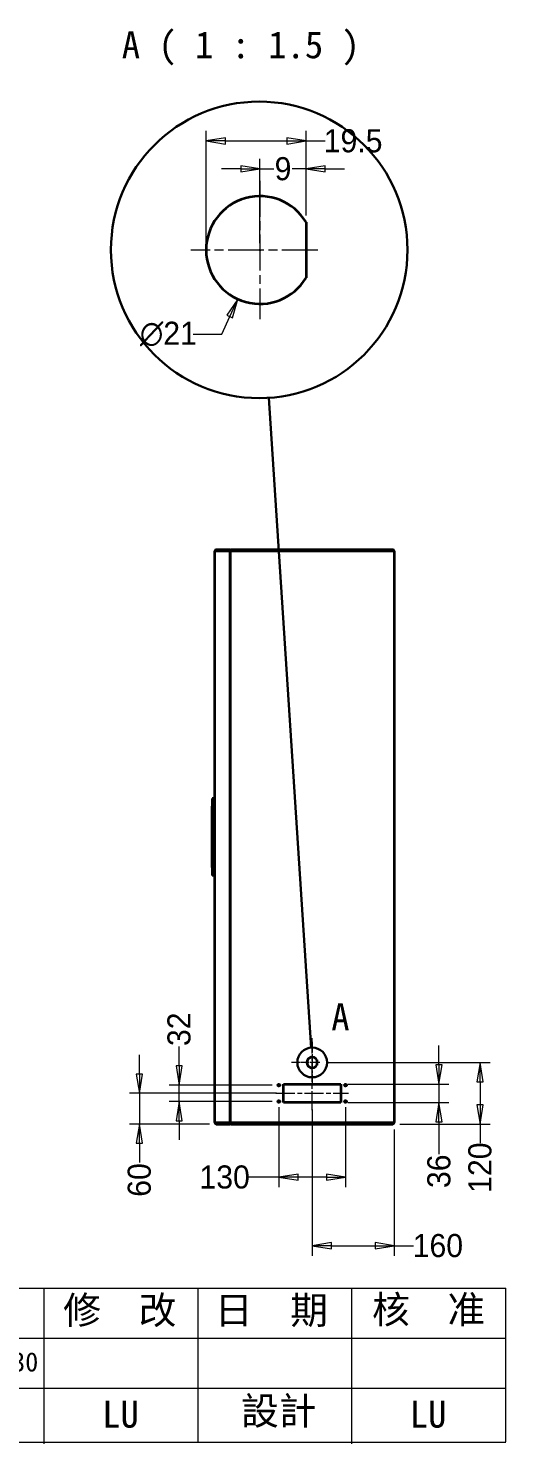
# Model space of a CAD drawing. Header units: millimetres. Extents: x 150 to 4305, y 150 to 3000.
# Drawn here: x 3374 to 4305, y 150 to 2910 of the extents above; entities that cross this region are included whole.
import ezdxf
from ezdxf.enums import TextEntityAlignment as Align

# ---------------------------------------------------------------- set-up
doc = ezdxf.new("R2010")
doc.units = ezdxf.units.MM
doc.header["$LTSCALE"] = 15
doc.linetypes.add('CHAIN', pattern=[0.3543, 0.2362, -0.0295, 0.0591, -0.0295])
for name, color, linetype, lineweight in [('中心標記 (ISO)', 7, 'CHAIN', 15), ('中心線 (ISO)', 7, 'CHAIN', 15), ('可見 (ISO)', 7, 'Continuous', 35), ('圖框層', 7, 'Continuous', 20), ('標註 (ISO)', 7, 'Continuous', 20), ('標題 (ISO)', 7, 'Continuous', 40), ('窄部可見 (ISO)', 7, 'Continuous', 15), ('符號 (ISO)', 7, 'Continuous', 25), ('詳圖邊界 (JIS)', 7, 'Continuous', 30)]:
    doc.layers.add(name, color=color, linetype=linetype, lineweight=lineweight)
doc.styles.add('STSL_56', font='kaiu.ttf')
doc.styles.add('文字型式124', font='kaiu.ttf')
doc.styles.add('文字型式61', font='kaiu.ttf')
doc.styles.add('文字型式65', font='kaiu.ttf')
doc.styles.add('文字型式85', font='kaiu.ttf')
doc.styles.add('文字型式88', font='kaiu.ttf')
doc.styles.add('標示文字 (JIS)', font='kaiu.ttf')
doc.styles.add('註記文字 (JIS)', font='')
doc.styles.get('註記文字 (JIS)').set_extended_font_data('PMingLiU')
doc.dimstyles.new('預設 (JIS)', dxfattribs={"dimscale": 15, "dimtxt": 3, "dimasz": 2.5, "dimexe": 1.3, "dimexo": 0.9, "dimgap": 0.3, "dimtad": 0, "dimtoh": 1, "dimrnd": 1e-08, "dimdsep": 46, "dimtxsty": '註記文字 (JIS)', "dimblk": 'Filled-1', "dimcen": 0.09, "dimdle": 10, "dimclrd": 256, "dimclre": 256, "dimclrt": 256, "dimadec": 0, "dimazin": 2, "dimtfac": 0.933333, "dimtmove": 0, "dimatfit": 3, "dimfxl": 0, "dimtolj": 1, "dimlwd": -1, "dimlwe": -1, "dimarcsym": 0})

# ---------------------------------------------------------------- blocks, each defined once
blk = doc.blocks.new('標題欄框 ISO')
at = {"layer": '圖框層', "color": 7}
for p, q in [((85.95, 35.03), (362.95, 35.03)), ((302.95, 14.81), (302.95, 35.03)), ((322.95, 15.04), (322.95, 35.03)), ((342.95, 14.81), (342.95, 35.03)), ((362.95, 15.04), (362.95, 35.04)), ((202.95, 28.53), (362.95, 28.53)), ((202.95, 22.03), (362.95, 22.03)), ((85.95, 15.03), (362.95, 15.03))]:
    blk.add_line(p, q, dxfattribs=at)
at = {"layer": '圖框層', "color": 7, "style": 'STSL_56'}
for s, p in [('修  改', (305.41, 30.37)), ('日  期', (325.12, 30.37)), ('核  准', (345.57, 30.45)), ('設計', (328.53, 17.27))]:
    blk.add_text(s, height=3.599, dxfattribs=at).set_placement(p)
at = {"layer": '標題 (ISO)'}
for tag, p, height, style in [('描述_001', (86.64, 197.62), 4, '文字型式65'), ('材料_001', (243.45, 30.38), 3, '文字型式61'), ('狀態_001', (264.8, 30.13), 3.5, '文字型式85'), ('視圖比例_001', (286.42, 30.17), 3.5, '文字型式85'), ('主題_001', (147.65, 29.28), 3.3, '文字型式124'), ('建立日期_001', (285.14, 24.12), 2.5, '文字型式88'), ('標題_001', (217.42, 16.9), 3.5, '文字型式85'), ('零件號碼_001', (254.79, 17.13), 3, '文字型式61'), ('工程師_001', (310.47, 16.79), 3.5, '文字型式85'), ('設計師_001', (350.47, 16.79), 3.5, '文字型式85')]:
    blk.add_attdef(tag, p, '', height=height, dxfattribs=dict(at, style=style))
at = {"layer": '標題 (ISO)', "style": '文字型式85'}
blk.add_attdef('授權者', text='', height=3.5, dxfattribs=at).set_placement((314.95, 41.03), align=Align.MIDDLE_CENTER)
blk = doc.blocks.new('Filled-1')
at = {"color": 0}
for p, q in [((0, 0), (-1, 0.16)), ((-1, 0.16), (-1, -0.16)), ((-1, 0), (0, 0)), ((-1, -0.16), (0, 0))]:
    blk.add_line(p, q, dxfattribs=at)
at = {"color": 0, "flags": 128}
blk.add_lwpolyline([(-1, -0.16), (0, 0)], dxfattribs=at)
at = {"color": 0}
blk.add_solid([(-1, -0.16), (0, 0), (-1, 0.16), (-1, -0.16)], dxfattribs=at)
blk = doc.blocks.new('*D17')
at = {"layer": 'Defpoints', "color": 0}
for p in [(3927.7, 815.3), (4087.7, 776.1), (3927.7, 536.1)]:
    blk.add_point(p, dxfattribs=at)
at = {"layer": '標註 (ISO)'}
for p, q in [((3927.7, 801.8), (3927.7, 516.6)), ((4087.7, 762.6), (4087.7, 516.6)), ((3965.2, 536.1), (4050.2, 536.1)), ((4087.7, 536.1), (4125.2, 536.1))]:
    blk.add_line(p, q, dxfattribs=at)
at = {"layer": '標註 (ISO)', "xscale": 37.5, "yscale": 37.5, "zscale": 37.5, "rotation": 180}
blk.add_blockref('Filled-1', (3927.7, 536.1), dxfattribs=at)
at = {"layer": '標註 (ISO)', "xscale": 37.5, "yscale": 37.5, "zscale": 37.5}
blk.add_blockref('Filled-1', (4087.7, 536.1), dxfattribs=at)
at = {"layer": '標註 (ISO)', "insert": (4172.7, 536.1), "char_height": 45, "attachment_point": 5, "style": '註記文字 (JIS)'}
blk.add_mtext('\\A1;160', dxfattribs=at)
blk = doc.blocks.new('*D18')
at = {"layer": 'Defpoints', "color": 0}
for p in [(3862.7, 819.8), (3992.7, 819.8), (3862.7, 669.8)]:
    blk.add_point(p, dxfattribs=at)
at = {"layer": '標註 (ISO)'}
for p, q in [((3862.7, 806.3), (3862.7, 650.3)), ((3992.7, 806.3), (3992.7, 650.3)), ((3862.7, 669.8), (3804.3, 669.8)), ((3955.2, 669.8), (3900.2, 669.8))]:
    blk.add_line(p, q, dxfattribs=at)
at = {"layer": '標註 (ISO)', "xscale": 37.5, "yscale": 37.5, "zscale": 37.5, "rotation": 180}
blk.add_blockref('Filled-1', (3862.7, 669.8), dxfattribs=at)
at = {"layer": '標註 (ISO)', "xscale": 37.5, "yscale": 37.5, "zscale": 37.5}
blk.add_blockref('Filled-1', (3992.7, 669.8), dxfattribs=at)
at = {"layer": '標註 (ISO)', "insert": (3756.8, 669.8), "char_height": 45, "attachment_point": 5, "style": '註記文字 (JIS)'}
blk.add_mtext('\\A1;130', dxfattribs=at)
blk = doc.blocks.new('*D19')
at = {"layer": 'Defpoints', "color": 0}
for p in [(3590.5, 833.3), (3871.7, 833.3), (3740.5, 773.3)]:
    blk.add_point(p, dxfattribs=at)
at = {"layer": '標註 (ISO)'}
for p, q in [((3590.5, 870.8), (3590.5, 908.3)), ((3858.2, 833.3), (3571, 833.3)), ((3590.5, 833.3), (3590.5, 773.3)), ((3727, 773.3), (3571, 773.3)), ((3590.5, 735.8), (3590.5, 698.3))]:
    blk.add_line(p, q, dxfattribs=at)
at = {"layer": '標註 (ISO)', "xscale": 37.5, "yscale": 37.5, "zscale": 37.5}
for p, rotation in [((3590.5, 833.3), 270), ((3590.5, 773.3), 90)]:
    blk.add_blockref('Filled-1', p, dxfattribs=dict(at, rotation=rotation))
at = {"layer": '標註 (ISO)', "insert": (3590.5, 664.2), "char_height": 45, "attachment_point": 5, "rotation": 90, "style": '註記文字 (JIS)'}
blk.add_mtext('\\A1;60', dxfattribs=at)
blk = doc.blocks.new('*D20')
at = {"layer": 'Defpoints', "color": 0}
for p in [(3983.7, 851.3), (3983.7, 815.3), (4174.9, 815.3)]:
    blk.add_point(p, dxfattribs=at)
at = {"layer": '標註 (ISO)'}
for p, q in [((4174.9, 888.8), (4174.9, 926.3)), ((3997.2, 851.3), (4194.4, 851.3)), ((4174.9, 851.3), (4174.9, 815.3)), ((3997.2, 815.3), (4194.4, 815.3)), ((4174.9, 777.8), (4174.9, 714.9))]:
    blk.add_line(p, q, dxfattribs=at)
at = {"layer": '標註 (ISO)', "xscale": 37.5, "yscale": 37.5, "zscale": 37.5}
for p, rotation in [((4174.9, 851.3), 270), ((4174.9, 815.3), 90)]:
    blk.add_blockref('Filled-1', p, dxfattribs=dict(at, rotation=rotation))
at = {"layer": '標註 (ISO)', "insert": (4174.9, 681.2), "char_height": 45, "attachment_point": 5, "rotation": 90, "style": '註記文字 (JIS)'}
blk.add_mtext('\\A1;36', dxfattribs=at)
blk = doc.blocks.new('*D21')
at = {"layer": 'Defpoints', "color": 0}
for p in [(3862.7, 849.3), (3668, 817.3), (3862.7, 817.3)]:
    blk.add_point(p, dxfattribs=at)
at = {"layer": '標註 (ISO)'}
for p, q in [((3668, 886.8), (3668, 924.3)), ((3849.2, 849.3), (3648.5, 849.3)), ((3668, 817.3), (3668, 849.3)), ((3849.2, 817.3), (3648.5, 817.3)), ((3668, 779.8), (3668, 742.3))]:
    blk.add_line(p, q, dxfattribs=at)
at = {"layer": '標註 (ISO)', "xscale": 37.5, "yscale": 37.5, "zscale": 37.5}
for p, rotation in [((3668, 849.3), 270), ((3668, 817.3), 90)]:
    blk.add_blockref('Filled-1', p, dxfattribs=dict(at, rotation=rotation))
at = {"layer": '標註 (ISO)', "insert": (3668, 958.1), "char_height": 45, "attachment_point": 5, "rotation": 90, "style": '註記文字 (JIS)'}
blk.add_mtext('\\A1;32', dxfattribs=at)
blk = doc.blocks.new('2dDetail0')
at = {"layer": '詳圖邊界 (JIS)'}
blk.add_circle((261.84, 59.56), 1.93, dxfattribs=at)
at = {"layer": '詳圖邊界 (JIS)', "insert": (264.32, 63.73), "char_height": 3.5, "attachment_point": 7, "style": '標示文字 (JIS)'}
blk.add_mtext('A', dxfattribs=at)
blk = doc.blocks.new('2dTransSymbol1')
at = {"layer": '詳圖邊界 (JIS)'}
blk.add_line((261.71, 61.48), (256.2, 145.96), dxfattribs=at)
blk.add_circle((254.95, 165.2), 19.28, dxfattribs=at)
blk = doc.blocks.new('*D52')
at = {"layer": 'Defpoints', "color": 0}
for p in [(3942.7, 893.3), (4254.9, 893.3), (4084.9, 773.3)]:
    blk.add_point(p, dxfattribs=at)
at = {"layer": '標註 (ISO)'}
for p, q in [((3956.2, 893.3), (4274.4, 893.3)), ((4254.9, 855.8), (4254.9, 810.8)), ((4098.4, 773.3), (4274.4, 773.3)), ((4254.9, 773.3), (4254.9, 735.8))]:
    blk.add_line(p, q, dxfattribs=at)
at = {"layer": '標註 (ISO)', "xscale": 37.5, "yscale": 37.5, "zscale": 37.5}
for p, rotation in [((4254.9, 893.3), 90), ((4254.9, 773.3), 270)]:
    blk.add_blockref('Filled-1', p, dxfattribs=dict(at, rotation=rotation))
at = {"layer": '標註 (ISO)', "insert": (4254.9, 688.3), "char_height": 45, "attachment_point": 5, "rotation": 90, "style": '註記文字 (JIS)'}
blk.add_mtext('\\A1;120', dxfattribs=at)
blk = doc.blocks.new('*D53')
at = {"layer": 'Defpoints', "color": 0}
for p in [(3869.2, 2573.3), (3782.3, 2382.1)]:
    blk.add_point(p, dxfattribs=at)
at = {"layer": '標註 (ISO)'}
for p, q in [((3824.4, 2477.7), (3827.1, 2477.7)), ((3825.7, 2476.4), (3825.7, 2479.1)), ((3751.2, 2313.9), (3766.8, 2348)), ((3695.4, 2313.9), (3751.2, 2313.9))]:
    blk.add_line(p, q, dxfattribs=at)
at = {"layer": '標註 (ISO)', "xscale": 37.5, "yscale": 37.5, "zscale": 37.5, "rotation": 65.55711957582803}
blk.add_blockref('Filled-1', (3782.3, 2382.1), dxfattribs=at)
at = {"layer": '標註 (ISO)', "insert": (3647.1, 2313.9), "char_height": 45, "attachment_point": 5, "style": '註記文字 (JIS)'}
blk.add_mtext('\\A1;∅21', dxfattribs=at)
blk = doc.blocks.new('*D54')
at = {"layer": 'Defpoints', "color": 0}
for p in [(3825.7, 2636), (3915.7, 2531.8), (3825.7, 2477.7)]:
    blk.add_point(p, dxfattribs=at)
at = {"layer": '標註 (ISO)'}
for p, q in [((3825.7, 2491.2), (3825.7, 2655.5)), ((3915.7, 2545.3), (3915.7, 2655.5)), ((3788.2, 2636), (3750.7, 2636)), ((3825.7, 2636), (3852.8, 2636)), ((3915.7, 2636), (3888.7, 2636)), ((3953.2, 2636), (3990.7, 2636))]:
    blk.add_line(p, q, dxfattribs=at)
at = {"layer": '標註 (ISO)', "xscale": 37.5, "yscale": 37.5, "zscale": 37.5}
blk.add_blockref('Filled-1', (3825.7, 2636), dxfattribs=at)
at = {"layer": '標註 (ISO)', "xscale": 37.5, "yscale": 37.5, "zscale": 37.5, "rotation": 180}
blk.add_blockref('Filled-1', (3915.7, 2636), dxfattribs=at)
at = {"layer": '標註 (ISO)', "insert": (3870.7, 2636), "char_height": 45, "attachment_point": 5, "style": '註記文字 (JIS)'}
blk.add_mtext('\\A1;9', dxfattribs=at)
blk = doc.blocks.new('*D55')
at = {"layer": 'Defpoints', "color": 0}
for p in [(3720.7, 2690.4), (3915.7, 2531.8), (3720.7, 2477.7)]:
    blk.add_point(p, dxfattribs=at)
at = {"layer": '標註 (ISO)'}
for p, q in [((3720.7, 2491.2), (3720.7, 2709.9)), ((3915.7, 2545.3), (3915.7, 2709.9)), ((3758.2, 2690.4), (3878.2, 2690.4)), ((3915.7, 2690.4), (3953.2, 2690.4))]:
    blk.add_line(p, q, dxfattribs=at)
at = {"layer": '標註 (ISO)', "xscale": 37.5, "yscale": 37.5, "zscale": 37.5, "rotation": 180}
blk.add_blockref('Filled-1', (3720.7, 2690.4), dxfattribs=at)
at = {"layer": '標註 (ISO)', "xscale": 37.5, "yscale": 37.5, "zscale": 37.5}
blk.add_blockref('Filled-1', (3915.7, 2690.4), dxfattribs=at)
at = {"layer": '標註 (ISO)', "insert": (4007.4, 2690.4), "char_height": 45, "attachment_point": 5, "style": '註記文字 (JIS)'}
blk.add_mtext('\\A1;19.5', dxfattribs=at)

msp = doc.modelspace()

# ---------------------------------------------------------------- linework, layer by layer
at = {"layer": '中心標記 (ISO)', "linetype": 'CHAIN', "ltscale": 19.757267}
for p, q in [((3825.727, 2612.731), (3825.727, 2342.731)), ((3938.399, 2477.731), (3690.727, 2477.731))]:
    msp.add_line(p, q, dxfattribs=at)
at = {"layer": '中心標記 (ISO)', "linetype": 'CHAIN', "ltscale": 6.00042}
msp.add_line((3927.71, 933.8), (3927.71, 852.8), dxfattribs=at)
at = {"layer": '中心標記 (ISO)', "linetype": 'CHAIN', "ltscale": 4.111367}
msp.add_line((3942.71, 893.3), (3887.21, 893.3), dxfattribs=at)
at = {"layer": '中心線 (ISO)', "linetype": 'CHAIN', "ltscale": 10.42819}
msp.add_line((3927.71, 800.3), (3927.71, 941.07), dxfattribs=at)
at = {"layer": '中心線 (ISO)', "linetype": 'CHAIN', "ltscale": 10.51933}
msp.add_line((3856.71, 833.3), (3998.71, 833.3), dxfattribs=at)
at = {"layer": '可見 (ISO)'}
for p, q in [((3915.727, 2531.815), (3915.727, 2423.648)), ((3740.51, 1890.5), (3737.71, 1890.5)), ((3737.71, 776.1), (3737.71, 1890.5)), ((3767.61, 1893.3), (3740.51, 1893.3)), ((3740.51, 1891.3), (3740.51, 1893.3)), ((3740.51, 1891.3), (3767.61, 1891.3)), ((3740.51, 1890.5), (3740.51, 1891.229)), ((3740.51, 1891.229), (3767.61, 1891.229)), ((3767.61, 1891.3), (3767.61, 1893.3)), ((3767.61, 1891.229), (3767.61, 775.371)), ((3767.721, 1890.5), (3767.71, 1890.5)), ((3767.71, 1890.5), (3767.71, 1890.429)), ((3767.71, 776.171), (3767.71, 1890.429)), ((4084.91, 1893.3), (3770.51, 1893.3)), ((4084.91, 1891.3), (3770.51, 1891.3)), ((3770.51, 1891.229), (4084.91, 1891.229)), ((4084.91, 1891.3), (4084.91, 1893.3)), ((4084.91, 1891.229), (4084.91, 1890.5)), ((4087.71, 1890.5), (4084.91, 1890.5)), ((4087.71, 1890.5), (4087.71, 776.1)), ((3767.61, 1458.3), (3767.71, 1458.3)), ((3732.71, 1408.3), (3732.71, 1393.3)), ((3737.71, 1408.3), (3732.71, 1408.3)), ((3732.71, 1273.3), (3732.71, 1393.3)), ((3732.71, 1273.3), (3732.71, 1258.3)), ((3737.71, 1258.3), (3732.71, 1258.3)), ((3767.71, 1211.714), (3767.61, 1211.714)), ((3767.71, 1210.3), (3767.61, 1210.3)), ((3767.61, 1208.3), (3767.71, 1208.3)), ((3936.71, 898.708), (3936.71, 887.892)), ((3871.71, 851.3), (3983.71, 851.3)), ((3871.71, 815.3), (3871.71, 851.3)), ((3983.71, 851.3), (3983.71, 815.3)), ((3983.71, 815.3), (3871.71, 815.3)), ((3737.71, 776.1), (3740.51, 776.1)), ((3740.51, 775.371), (3740.51, 776.1)), ((3767.61, 775.371), (3740.51, 775.371)), ((3740.51, 775.3), (3767.61, 775.3)), ((3740.51, 775.3), (3740.51, 773.3)), ((3740.51, 773.3), (3767.61, 773.3)), ((3767.61, 775.3), (3767.61, 773.3)), ((3767.71, 776.171), (3767.71, 776.1)), ((3767.721, 776.1), (3767.71, 776.1)), ((4084.91, 775.371), (3770.51, 775.371)), ((4084.91, 775.3), (3770.51, 775.3)), ((3770.51, 773.3), (4084.91, 773.3)), ((4084.91, 776.1), (4084.91, 775.371)), ((4084.91, 776.1), (4087.71, 776.1)), ((4084.91, 775.3), (4084.91, 773.3))]:
    msp.add_line(p, q, dxfattribs=at)
for centre in [(3862.71, 849.3), (3992.71, 849.3), (3862.71, 817.3), (3992.71, 817.3)]:
    msp.add_circle(centre, 2.067, dxfattribs=at)
for centre, radius, start, end in [((3825.727, 2477.731), 105, 31.002719, 328.997281), ((3740.51, 1890.5), 2.8, 90, 180), ((3740.51, 1890.5), 0.8, 90, 180), ((3770.51, 1890.5), 0.8, 90, 115.293245), ((4084.91, 1890.5), 2.8, 0, 90), ((4084.91, 1890.5), 0.8, 0, 90), ((3927.71, 893.3), 10.5, 31.002719, 328.997281), ((3740.51, 776.1), 2.8, 180, 270), ((3740.51, 776.1), 0.8, 180, 270), ((3770.51, 776.1), 0.8, 244.706755, 270), ((4084.91, 776.1), 2.8, 270, 0), ((4084.91, 776.1), 0.8, 270, 0)]:
    msp.add_arc(centre, radius, start, end, dxfattribs=at)
for points, knots in [([(3770.51, 1893.3), (3769.541, 1893.3), (3768.589, 1892.756), (3768.097, 1891.92), (3767.845, 1891.492), (3767.71, 1890.996), (3767.71, 1890.5)], [-3.14159265, -3.14159265, -3.14159265, -3.14159265, -2.10262356, -2.10262356, -2.10262356, -1.57079633, -1.57079633, -1.57079633, -1.57079633]), ([(3767.71, 1890.429), (3767.71, 1890.706), (3768.255, 1890.978), (3769.09, 1891.119), (3769.518, 1891.191), (3770.014, 1891.229), (3770.51, 1891.229)], [1.57079633, 1.57079633, 1.57079633, 1.57079633, 2.60976542, 2.60976542, 2.60976542, 3.14159265, 3.14159265, 3.14159265, 3.14159265]), ([(3770.51, 775.371), (3769.541, 775.371), (3768.589, 775.526), (3768.097, 775.765), (3767.845, 775.887), (3767.71, 776.029), (3767.71, 776.171)], [-3.14159265, -3.14159265, -3.14159265, -3.14159265, -2.10262356, -2.10262356, -2.10262356, -1.57079633, -1.57079633, -1.57079633, -1.57079633]), ([(3767.71, 776.1), (3767.71, 775.13), (3768.255, 774.179), (3769.09, 773.687), (3769.518, 773.435), (3770.014, 773.3), (3770.51, 773.3)], [1.57079633, 1.57079633, 1.57079633, 1.57079633, 2.60976542, 2.60976542, 2.60976542, 3.14159265, 3.14159265, 3.14159265, 3.14159265])]:
    msp.add_open_spline(points, degree=3, knots=knots, dxfattribs=at)
at = {"layer": '窄部可見 (ISO)'}
for centre in [(3862.71, 849.3), (3992.71, 849.3), (3862.71, 817.3), (3992.71, 817.3)]:
    msp.add_circle(centre, 2.5, dxfattribs=at)

# ---------------------------------------------------------------- block references
ref = msp.add_blockref('標題欄框 ISO', (-1139.219, -72.164), dxfattribs=dict(xscale=15, yscale=15, zscale=15))
ref.add_attrib('建立日期_001', '2018/11/30', (3138.231, 290.82), dxfattribs={"layer": '標題 (ISO)', "height": 37.5, "style": '文字型式88'})
ref.add_attrib('工程師_001', 'LU', (3517.871, 181.398), dxfattribs={"layer": '標題 (ISO)', "height": 52.5, "style": '文字型式85'})
ref.add_attrib('設計師_001', 'LU', (4117.872, 181.398), dxfattribs={"layer": '標題 (ISO)', "height": 52.5, "style": '文字型式85'})
at = {"xscale": 15, "yscale": 15, "zscale": 15}
msp.add_blockref('2dTransSymbol1', (0, 0), dxfattribs=at)
at = {"layer": '詳圖邊界 (JIS)', "xscale": 15, "yscale": 15, "zscale": 15}
msp.add_blockref('2dDetail0', (0, 0), dxfattribs=at)

# ---------------------------------------------------------------- texts
at = {"layer": '符號 (ISO)', "insert": (3556.129, 2837.634), "char_height": 52.5, "attachment_point": 7, "style": '標示文字 (JIS)'}
msp.add_mtext('A ( 1 : 1.5 )', dxfattribs=at)

# ---------------------------------------------------------------- dimensions: what is measured, and where the dimension line sits
at = {"layer": '標註 (ISO)'}
for base, p1, p2, angle, override, picture, middle in [((3720.727, 2690.427), (3915.727, 2531.815), (3720.727, 2477.731), 180, {"dimgap": 0.3, "dimtoh": 0, "dimdec": 2, "dimlfac": 0.1, "dimtol": 0, "dimlim": 0, "dimtp": 0, "dimtm": 0, "dimtdec": 2, "dimtofl": 0, "dimatfit": 2}, '*D55', (4007.403, 2690.427)), ((3825.727, 2635.986), (3915.727, 2531.815), (3825.727, 2477.731), 180, {"dimgap": 0.3, "dimtoh": 0, "dimdec": 2, "dimlfac": 0.1, "dimtol": 0, "dimlim": 0, "dimtp": 0, "dimtm": 0, "dimtdec": 2, "dimtofl": 1, "dimatfit": 1}, '*D54', (3870.727, 2635.986)), ((3667.974, 817.3), (3862.71, 849.3), (3862.71, 817.3), 90, {"dimgap": 0.3, "dimtoh": 0, "dimdec": 2, "dimtol": 0, "dimlim": 0, "dimtp": 0, "dimtm": 0, "dimtdec": 2, "dimtofl": 1, "dimatfit": 1}, '*D21', (3667.974, 958.135)), ((4174.906, 815.3), (3983.71, 851.3), (3983.71, 815.3), 90, {"dimgap": 0.3, "dimtoh": 0, "dimdec": 2, "dimtol": 0, "dimlim": 0, "dimtp": 0, "dimtm": 0, "dimtdec": 2, "dimtofl": 1, "dimatfit": 1}, '*D20', (4174.906, 681.21)), ((3590.51, 833.3), (3740.51, 773.3), (3871.71, 833.3), 90, {"dimgap": 0.3, "dimtoh": 0, "dimdec": 2, "dimtol": 0, "dimlim": 0, "dimtp": 0, "dimtm": 0, "dimtdec": 2, "dimtofl": 1, "dimatfit": 1}, '*D19', (3590.51, 664.236)), ((4254.917, 893.3), (4084.91, 773.3), (3942.71, 893.3), 270, {"dimgap": 0.3, "dimtoh": 0, "dimdec": 2, "dimtol": 0, "dimlim": 0, "dimtp": 0, "dimtm": 0, "dimtdec": 2, "dimtofl": 0, "dimatfit": 2}, '*D52', (4254.917, 688.328)), ((3862.71, 669.8), (3992.71, 819.8), (3862.71, 819.8), 180, {"dimgap": 0.3, "dimtoh": 0, "dimdec": 2, "dimtol": 0, "dimlim": 0, "dimtp": 0, "dimtm": 0, "dimtdec": 2, "dimtofl": 0, "dimatfit": 2}, '*D18', (3756.805, 669.8)), ((3927.71, 536.1), (4087.71, 776.1), (3927.71, 815.3), 180, {"dimgap": 0.3, "dimtoh": 0, "dimdec": 2, "dimtol": 0, "dimlim": 0, "dimtp": 0, "dimtm": 0, "dimtdec": 2, "dimtofl": 0, "dimatfit": 2}, '*D17', (4172.683, 536.1))]:
    dim = msp.add_linear_dim(base=base, p1=p1, p2=p2, angle=angle, dimstyle='預設 (JIS)', override=override, dxfattribs=at)
    dim.commit()
    dim.dimension.update_dxf_attribs({"geometry": picture, "text_midpoint": middle, "dimtype": 160})
dim = msp.add_diameter_dim_2p(p1=(3869.174, 2573.321), p2=(3782.279, 2382.142), dimstyle='預設 (JIS)', override={"dimgap": 0.3, "dimtih": 1, "dimdec": 2, "dimlfac": 0.1, "dimtol": 0, "dimlim": 0, "dimtp": 0, "dimtm": 0, "dimtdec": 2, "dimtofl": 0}, dxfattribs=at)
dim.commit()
dim.dimension.update_dxf_attribs({"geometry": '*D53', "text_midpoint": (3647.122, 2313.864), "dimtype": 163})

doc.saveas('drawing.dxf')
